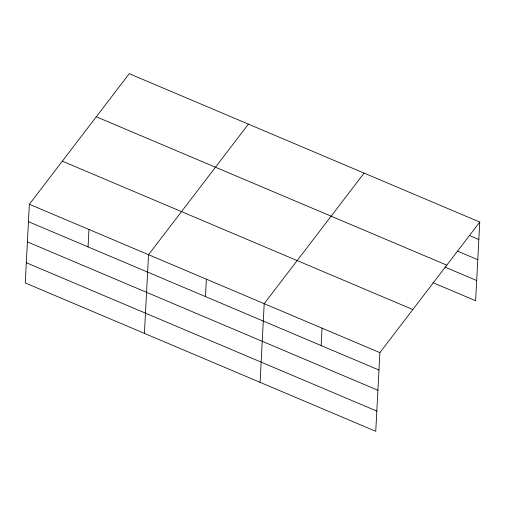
<?xml version="1.0" encoding="UTF-8"?>
<svg xmlns="http://www.w3.org/2000/svg" width="505" height="505" viewBox="0 0 505 505"><rect width="100%" height="100%" fill="white"/><g stroke="black" fill="none" stroke-linecap="round" stroke-linejoin="round"><path stroke-width="0.76" d="M29.372 204.26L25.25 282.933L375.752 431.308L379.874 352.629L479.75 222.067L129.248 73.692L29.372 204.26L379.874 352.629M88.047 246.894L88.956 229.485M144.417 333.382L148.546 254.703L248.422 124.142M205.466 296.599L206.375 279.189M260.088 382.342L264.21 303.669L364.086 173.101M321.13 345.559L322.038 328.149M479.75 222.067L475.628 300.74L432.974 282.686M469.442 235.494L478.835 239.477M457.536 251.124L477.78 259.69M96.291 116.781L446.792 265.15M444.88 267.057L476.688 280.521M62.33 161.171L412.831 309.546M28.463 221.67L378.958 370.039M27.403 241.889L377.904 390.258M26.31 262.72L376.812 411.089"/></g></svg>
